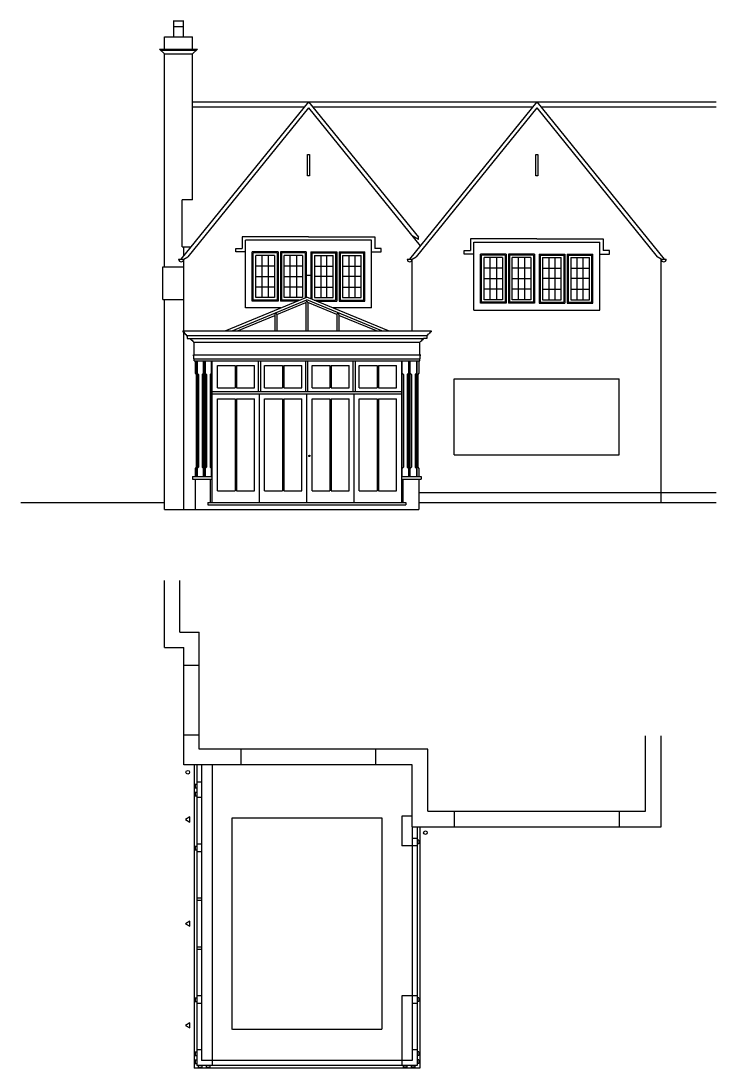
# Model space of a CAD drawing. Header units: millimetres. Extents: x -38686 to 870903, y -23218 to 232707.
# Drawn here: x 75978 to 89443, y -21615 to -1333 of the extents above; entities that cross this region are included whole.
import ezdxf

# ---------------------------------------------------------------- set-up
doc = ezdxf.new("R2010")
doc.units = ezdxf.units.MM
doc.header["$LTSCALE"] = 10
doc.linetypes.add('DASHED', pattern=[19.05, 12.7, -6.35])
for name, color, linetype in [('40 - Detail Outline', 142, 'Continuous'), ('Map', 7, 'Continuous'), ('Orangery', 251, 'Continuous')]:
    doc.layers.add(name, color=color, linetype=linetype)

msp = doc.modelspace()

# ---------------------------------------------------------------- linework, layer by layer
at = {"layer": '40 - Detail Outline', "color": 143, "ltscale": 10, "true_color": 0x7aafdf}
for p, q in [((79111.478, -7338.732), (83924.478, -7338.732)), ((79181.478, -7423.732), (83854.478, -7423.732)), ((79262.478, -7481.732), (83773.478, -7481.732)), ((79332.478, -7556.732), (83703.478, -7556.732))]:
    msp.add_line(p, q, dxfattribs=at)
at = {"layer": '40 - Detail Outline', "color": 143, "linetype": 'Continuous', "true_color": 0x7aafdf}
for points in [[(79111.478, -7338.732), (79111.478, -7353.732, -0.335124978), (79146.478, -7381.232, 0.269594859), (79181.478, -7408.732), (79181.478, -7423.732, -0.414213562), (79196.478, -7438.732), (79196.478, -7481.732), (79262.478, -7481.732, 0.414213562), (79299.478, -7518.732), (79299.478, -7533.732, -0.414213562), (79322.478, -7556.732), (79332.478, -7556.732)], [(83924.478, -7338.732), (83924.478, -7353.732, 0.335124978), (83889.478, -7381.232, -0.269594859), (83854.478, -7408.732), (83854.478, -7423.732, 0.414213562), (83839.478, -7438.732), (83839.478, -7481.732), (83773.478, -7481.732, -0.414213562), (83736.478, -7518.732), (83736.478, -7533.732, 0.414213562), (83713.478, -7556.732), (83703.478, -7556.732)]]:
    msp.add_lwpolyline(points, format="xyb", dxfattribs=at)
at = {"layer": '40 - Detail Outline', "color": 143, "ltscale": 10, "true_color": 0x7aafdf}
for points in [[(79332.478, -7913.732), (79332.478, -7878.732), (79324.478, -7878.732), (79324.478, -7821.483, 0.414213562), (79318.478, -7815.483), (79318.478, -7802.483), (79332.476, -7798.732), (79332.478, -7556.732)], [(83703.478, -7913.732), (83703.478, -7878.732), (83711.478, -7878.732), (83711.478, -7821.483, -0.414213562), (83717.478, -7815.483), (83717.478, -7802.483), (83703.48, -7798.732), (83703.478, -7556.732)]]:
    msp.add_lwpolyline(points, format="xyb", dxfattribs=at)
for points in [[(79318.478, -7802.483), (83717.478, -7802.483)], [(79332.478, -7878.732), (83703.478, -7878.732)]]:
    msp.add_lwpolyline(points, dxfattribs=at)
at = {"layer": 'Map', "color": 143, "ltscale": 10, "true_color": 0x7aafdf}
for p, q in [((78924.677, -1333.452), (79133.287, -1333.452)), ((78939.677, -1640.152), (78939.677, -1333.452)), ((79118.287, -1333.452), (79118.287, -1640.152)), ((78939.677, -1438.095), (79118.287, -1438.095)), ((78757.478, -1640.152), (79300.486, -1640.152)), ((78757.478, -1878.205), (78757.478, -1640.152)), ((79300.486, -1878.205), (79300.486, -1640.152)), ((78662.939, -1878.205), (79395.024, -1878.205)), ((78757.478, -1972.744), (78662.939, -1878.205)), ((78687.205, -1902.471), (79370.759, -1902.471)), ((78757.478, -1972.744), (79300.486, -1972.744)), ((78757.478, -6099.081), (78757.478, -1972.744)), ((79300.486, -1972.744), (79395.024, -1878.205)), ((79300.486, -4799.084), (79300.486, -1972.744)), ((81549.478, -2898.464), (79076.481, -5947.732)), ((81549.478, -3017.509), (79210.122, -5901.994)), ((79300.486, -2898.464), (89443.417, -2898.464)), ((79300.486, -2998.464), (81471.492, -2998.464)), ((81549.478, -2898.464), (83677.84, -5522.788)), ((81549.478, -3017.509), (83714.405, -5686.919)), ((81627.464, -2998.464), (85891.718, -2998.464)), ((85969.478, -2898.464), (83503.481, -5947.732)), ((85969.478, -3017.977), (83637.122, -5901.994)), ((85969.478, -2898.464), (88435.475, -5947.732)), ((85969.478, -3017.977), (88301.834, -5901.994)), ((86047.238, -2998.464), (89443.417, -2998.464)), ((79102.478, -5706.504), (79102.478, -4799.084)), ((79300.486, -4799.084), (79102.478, -4799.084)), ((80264.478, -5512.732), (80264.478, -5742.732)), ((81549.478, -5512.732), (80264.478, -5512.732)), ((82769.478, -5577.732), (80329.478, -5577.732)), ((80329.478, -6892.732), (80329.478, -5577.732)), ((81549.478, -5512.732), (82834.478, -5512.732)), ((82769.478, -6892.732), (82769.478, -5577.732)), ((82834.478, -5512.732), (82834.478, -5742.732)), ((83677.593, -5565.467), (83559.478, -5495.89)), ((83677.593, -5565.467), (83677.84, -5522.788)), ((85969.478, -5552.732), (84684.478, -5552.732)), ((84684.478, -5552.732), (84684.478, -5782.732)), ((84749.478, -5617.732), (87189.478, -5617.732)), ((84749.478, -6932.732), (84749.478, -5617.732)), ((85969.478, -5552.732), (87254.478, -5552.732)), ((87189.478, -6932.732), (87189.478, -5617.732)), ((87254.478, -5552.732), (87254.478, -5782.732)), ((79102.478, -5706.504), (79272.12, -5706.504)), ((79132.478, -5878.686), (79132.478, -5706.504)), ((80141.767, -5807.732), (80141.767, -5742.732)), ((80141.767, -5742.732), (80264.478, -5742.732)), ((80329.478, -5807.732), (80141.767, -5807.732)), ((80459.478, -6762.732), (80459.478, -5807.732)), ((80959.478, -5807.732), (80459.478, -5807.732)), ((80479.478, -6742.732), (80479.478, -5827.732)), ((80939.478, -5827.732), (80479.478, -5827.732)), ((80889.478, -5877.732), (80529.478, -5877.732)), ((80529.478, -6692.732), (80529.478, -5877.732)), ((80649.478, -6692.732), (80649.478, -5877.732)), ((80769.478, -5877.732), (80769.478, -6692.732)), ((80889.478, -5877.732), (80889.478, -6692.732)), ((80939.478, -5827.732), (80939.478, -6742.732)), ((80959.478, -5807.732), (80959.478, -6762.732)), ((81004.478, -5807.732), (81004.478, -6762.732)), ((81504.478, -5807.732), (81004.478, -5807.732)), ((81484.478, -5827.732), (81024.478, -5827.732)), ((81024.478, -5827.732), (81024.478, -6742.732)), ((81434.478, -5877.732), (81074.478, -5877.732)), ((81074.478, -6692.732), (81074.478, -5877.732)), ((81194.478, -6692.732), (81194.478, -5877.732)), ((81314.478, -5877.732), (81314.478, -6692.732)), ((81434.478, -5877.732), (81434.478, -6692.732)), ((81484.478, -5827.732), (81484.478, -6697.878)), ((81504.478, -5807.732), (81504.478, -6689.594)), ((81594.478, -5807.732), (82094.478, -5807.732)), ((81594.478, -5807.732), (81594.478, -6715.69)), ((81614.478, -5827.732), (82074.478, -5827.732)), ((81614.478, -5827.732), (81614.478, -6723.974)), ((81664.478, -5877.732), (82024.478, -5877.732)), ((81664.478, -5877.732), (81664.478, -6692.732)), ((81784.478, -5877.732), (81784.478, -6692.732)), ((81904.478, -6692.732), (81904.478, -5877.732)), ((82024.478, -6692.732), (82024.478, -5877.732)), ((82074.478, -5827.732), (82074.478, -6742.732)), ((82094.478, -5807.732), (82094.478, -6762.732)), ((82139.478, -5807.732), (82639.478, -5807.732)), ((82139.478, -5807.732), (82139.478, -6762.732)), ((82159.478, -5827.732), (82619.478, -5827.732)), ((82159.478, -5827.732), (82159.478, -6742.732)), ((82209.478, -5877.732), (82569.478, -5877.732)), ((82209.478, -5877.732), (82209.478, -6692.732)), ((82329.478, -5877.732), (82329.478, -6692.732)), ((82449.478, -6692.732), (82449.478, -5877.732)), ((82569.478, -6692.732), (82569.478, -5877.732)), ((82619.478, -6742.732), (82619.478, -5827.732)), ((82639.478, -6762.732), (82639.478, -5807.732)), ((82769.478, -5807.732), (82957.189, -5807.732)), ((82957.189, -5742.732), (82834.478, -5742.732)), ((82957.189, -5807.732), (82957.189, -5742.732)), ((84561.767, -5847.732), (84561.767, -5782.732)), ((84561.767, -5782.732), (84684.478, -5782.732)), ((84749.478, -5847.732), (84561.767, -5847.732)), ((85379.478, -5847.732), (84879.478, -5847.732)), ((84879.478, -6802.732), (84879.478, -5847.732)), ((85359.478, -5867.732), (84899.478, -5867.732)), ((84899.478, -6782.732), (84899.478, -5867.732)), ((85359.478, -5867.732), (85359.478, -6782.732)), ((85379.478, -5847.732), (85379.478, -6802.732)), ((85924.478, -5847.732), (85424.478, -5847.732)), ((85424.478, -5847.732), (85424.478, -6802.732)), ((85904.478, -5867.732), (85444.478, -5867.732)), ((85444.478, -5867.732), (85444.478, -6782.732)), ((85904.478, -5867.732), (85904.478, -6782.732)), ((85924.478, -5847.732), (85924.478, -6802.732)), ((86014.478, -5847.732), (86514.478, -5847.732)), ((86014.478, -5847.732), (86014.478, -6802.732)), ((86034.478, -5867.732), (86494.478, -5867.732)), ((86034.478, -5867.732), (86034.478, -6782.732)), ((86494.478, -5867.732), (86494.478, -6782.732)), ((86514.478, -5847.732), (86514.478, -6802.732)), ((86559.478, -5847.732), (87059.478, -5847.732)), ((86559.478, -5847.732), (86559.478, -6802.732)), ((86579.478, -5867.732), (87039.478, -5867.732)), ((86579.478, -5867.732), (86579.478, -6782.732)), ((87039.478, -6782.732), (87039.478, -5867.732)), ((87059.478, -6802.732), (87059.478, -5847.732)), ((87189.478, -5847.732), (87377.189, -5847.732)), ((87377.189, -5782.732), (87254.478, -5782.732)), ((87377.189, -5847.732), (87377.189, -5782.732)), ((79032.478, -5947.732), (79132.478, -5947.732)), ((79132.478, -5947.732), (79210.122, -5901.994)), ((79132.478, -7338.732), (79132.478, -5947.732)), ((80889.478, -6081.482), (80529.478, -6081.482)), ((81434.478, -6081.482), (81074.478, -6081.482)), ((81664.478, -6081.482), (82024.478, -6081.482)), ((82209.478, -6081.482), (82569.478, -6081.482)), ((83459.478, -5947.732), (83559.478, -5947.732)), ((83559.478, -5947.732), (83637.122, -5901.994)), ((83559.478, -7338.732), (83559.478, -5947.732)), ((85309.478, -5917.732), (84949.478, -5917.732)), ((84949.478, -6732.732), (84949.478, -5917.732)), ((85069.478, -6732.732), (85069.478, -5917.732)), ((85189.478, -5917.732), (85189.478, -6732.732)), ((85309.478, -5917.732), (85309.478, -6732.732)), ((85854.478, -5917.732), (85494.478, -5917.732)), ((85494.478, -6732.732), (85494.478, -5917.732)), ((85614.478, -6732.732), (85614.478, -5917.732)), ((85734.478, -5917.732), (85734.478, -6732.732)), ((85854.478, -5917.732), (85854.478, -6732.732)), ((86084.478, -5917.732), (86444.478, -5917.732)), ((86084.478, -5917.732), (86084.478, -6732.732)), ((86204.478, -5917.732), (86204.478, -6732.732)), ((86324.478, -6732.732), (86324.478, -5917.732)), ((86444.478, -6732.732), (86444.478, -5917.732)), ((86629.478, -5917.732), (86989.478, -5917.732)), ((86629.478, -5917.732), (86629.478, -6732.732)), ((86749.478, -5917.732), (86749.478, -6732.732)), ((86869.478, -6732.732), (86869.478, -5917.732)), ((86989.478, -6732.732), (86989.478, -5917.732)), ((88379.478, -5947.732), (88301.834, -5901.994)), ((88379.478, -10657.732), (88379.478, -5947.732)), ((88379.478, -5947.732), (88479.478, -5947.732)), ((78727.478, -6099.081), (79132.478, -6099.081)), ((78727.478, -6727.732), (78727.478, -6099.081)), ((80529.478, -6285.232), (80889.478, -6285.232)), ((81074.478, -6285.232), (81434.478, -6285.232)), ((82024.478, -6285.232), (81664.478, -6285.232)), ((82569.478, -6285.232), (82209.478, -6285.232)), ((85309.478, -6121.482), (84949.478, -6121.482)), ((85854.478, -6121.482), (85494.478, -6121.482)), ((86084.478, -6121.482), (86444.478, -6121.482)), ((86629.478, -6121.482), (86989.478, -6121.482)), ((80889.478, -6488.982), (80529.478, -6488.982)), ((81434.478, -6488.982), (81074.478, -6488.982)), ((81664.478, -6488.982), (82024.478, -6488.982)), ((82209.478, -6488.982), (82569.478, -6488.982)), ((84949.478, -6325.232), (85309.478, -6325.232)), ((85494.478, -6325.232), (85854.478, -6325.232)), ((86444.478, -6325.232), (86084.478, -6325.232)), ((86989.478, -6325.232), (86629.478, -6325.232)), ((79937.322, -7338.732), (81517.978, -6684.002)), ((80889.478, -6692.732), (80529.478, -6692.732)), ((81434.478, -6692.732), (81074.478, -6692.732)), ((83098.634, -7338.732), (81517.978, -6684.002)), ((81664.478, -6692.732), (82024.478, -6692.732)), ((82209.478, -6692.732), (82569.478, -6692.732)), ((85309.478, -6528.982), (84949.478, -6528.982)), ((85854.478, -6528.982), (85494.478, -6528.982)), ((86084.478, -6528.982), (86444.478, -6528.982)), ((86629.478, -6528.982), (86989.478, -6528.982)), ((78727.478, -6727.732), (79132.478, -6727.732)), ((78757.478, -10797.732), (78757.478, -6727.732)), ((80067.978, -7338.732), (81517.978, -6738.122)), ((81014.061, -6892.732), (80329.478, -6892.732)), ((80959.478, -6762.732), (80459.478, -6762.732)), ((80939.478, -6742.732), (80479.478, -6742.732)), ((80936.978, -7022.076), (81498.978, -6789.288)), ((81327.909, -6762.732), (81004.478, -6762.732)), ((81376.193, -6742.732), (81024.478, -6742.732)), ((81498.978, -6789.288), (81498.978, -7338.732)), ((82967.978, -7338.732), (81517.978, -6738.122)), ((81536.978, -6789.288), (81536.978, -7338.732)), ((82098.978, -7022.076), (81536.978, -6789.288)), ((81659.763, -6742.732), (82074.478, -6742.732)), ((81708.047, -6762.732), (82094.478, -6762.732)), ((82769.478, -6892.732), (82021.895, -6892.732)), ((82139.478, -6762.732), (82639.478, -6762.732)), ((82159.478, -6742.732), (82619.478, -6742.732)), ((85379.478, -6802.732), (84879.478, -6802.732)), ((85359.478, -6782.732), (84899.478, -6782.732)), ((85309.478, -6732.732), (84949.478, -6732.732)), ((85924.478, -6802.732), (85424.478, -6802.732)), ((85904.478, -6782.732), (85444.478, -6782.732)), ((85854.478, -6732.732), (85494.478, -6732.732)), ((86014.478, -6802.732), (86514.478, -6802.732)), ((86034.478, -6782.732), (86494.478, -6782.732)), ((86084.478, -6732.732), (86444.478, -6732.732)), ((86559.478, -6802.732), (87059.478, -6802.732)), ((86579.478, -6782.732), (87039.478, -6782.732)), ((86629.478, -6732.732), (86989.478, -6732.732)), ((80172.503, -7338.732), (80898.978, -7037.816)), ((80898.978, -7022.076), (80898.978, -7338.732)), ((80936.978, -7022.076), (80936.978, -7338.732)), ((82098.978, -7022.076), (82098.978, -7338.732)), ((82136.978, -7022.076), (82136.978, -7338.732)), ((82863.453, -7338.732), (82136.978, -7037.816)), ((84749.478, -6932.732), (87189.478, -6932.732)), ((79132.478, -10797.732), (79132.478, -7360.78)), ((79382.478, -10157.732), (79382.478, -7913.732)), ((79682.478, -10657.732), (79682.478, -7913.732)), ((79782.478, -8438.732), (79782.478, -8008.732)), ((80130.478, -8008.732), (80130.478, -8438.732)), ((80156.478, -8008.732), (80156.478, -8438.732)), ((80504.478, -8438.732), (80504.478, -8008.732)), ((80578.978, -8513.732), (80578.978, -7913.732)), ((80622.978, -8513.732), (80622.978, -7913.732)), ((80697.478, -8438.732), (80697.478, -8008.732)), ((81045.478, -8008.732), (81045.478, -8438.732)), ((81071.478, -8008.732), (81071.478, -8438.732)), ((81419.478, -8438.732), (81419.478, -8008.732)), ((81493.978, -8513.732), (81493.978, -7913.732)), ((81537.978, -8513.732), (81537.978, -7913.732)), ((81616.478, -8438.732), (81616.478, -8008.732)), ((81964.478, -8008.732), (81964.478, -8438.732)), ((81990.478, -8008.732), (81990.478, -8438.732)), ((82338.478, -8438.732), (82338.478, -8008.732)), ((82412.978, -8513.732), (82412.978, -7913.732)), ((82456.978, -8513.732), (82456.978, -7913.732)), ((82531.478, -8438.732), (82531.478, -8008.732)), ((82879.478, -8008.732), (82879.478, -8438.732)), ((82905.478, -8008.732), (82905.478, -8438.732)), ((83253.478, -8438.732), (83253.478, -8008.732)), ((83353.478, -10657.732), (83353.478, -7913.732)), ((83653.478, -10157.732), (83653.478, -7913.732)), ((84369.478, -8267.732), (87569.478, -8267.732)), ((84369.478, -9737.732), (84369.478, -8267.732)), ((87569.478, -9737.732), (87569.478, -8267.732)), ((79782.478, -10432.732), (79782.478, -8652.732)), ((80130.478, -8652.732), (80130.478, -10432.732)), ((80156.478, -8652.732), (80156.478, -10432.732)), ((80504.478, -10432.732), (80504.478, -8652.732)), ((80600.978, -10657.732), (80600.978, -8557.732)), ((80697.478, -10432.732), (80697.478, -8652.732)), ((81045.478, -8652.732), (81045.478, -10432.732)), ((81071.478, -8652.732), (81071.478, -10432.732)), ((81419.478, -10432.732), (81419.478, -8652.732)), ((81517.978, -10657.732), (81517.978, -8557.732)), ((81616.478, -10432.732), (81616.478, -8652.732)), ((81964.478, -8652.732), (81964.478, -10432.732)), ((81990.478, -8652.732), (81990.478, -10432.732)), ((82338.478, -10432.732), (82338.478, -8652.732)), ((82434.978, -10657.732), (82434.978, -8557.732)), ((82531.478, -10432.732), (82531.478, -8652.732)), ((82879.478, -8652.732), (82879.478, -10432.732)), ((82905.478, -8652.732), (82905.478, -10432.732)), ((83253.478, -10432.732), (83253.478, -8652.732)), ((84369.478, -9737.732), (87569.478, -9737.732)), ((79302.478, -10157.732), (79302.478, -10207.732)), ((79352.478, -10207.732), (79352.478, -10797.732)), ((79650.478, -10657.732), (79650.478, -10207.732)), ((83385.478, -10657.732), (83385.478, -10207.732)), ((83683.478, -10207.732), (83683.478, -10797.732)), ((83733.478, -10157.732), (83733.478, -10207.732)), ((75978.02, -10657.732), (78757.478, -10657.732)), ((79600.478, -10657.732), (79600.478, -10707.732)), ((83435.478, -10657.732), (83435.478, -10707.732)), ((83683.478, -10657.732), (89443.417, -10657.732)), ((78757.478, -13470.8), (78757.478, -12168.912)), ((79057.478, -13170.8), (79057.478, -12168.912)), ((79057.478, -13170.8), (79432.478, -13170.8)), ((79432.478, -15440.8), (79432.478, -13170.8)), ((78757.478, -13470.8), (79132.478, -13470.8)), ((79132.478, -15740.8), (79132.478, -13470.8)), ((79132.478, -13810.8), (79432.478, -13810.8)), ((79132.478, -15160.8), (79432.478, -15160.8)), ((88079.478, -16640.8), (88079.478, -15176.943)), ((88379.478, -16940.8), (88379.478, -15176.943)), ((83859.478, -15440.8), (79432.478, -15440.8)), ((80244.478, -15740.8), (80244.478, -15440.8)), ((82854.478, -15740.8), (82854.478, -15440.8)), ((83859.478, -16640.8), (83859.478, -15440.8)), ((83559.478, -15740.8), (79132.478, -15740.8)), ((79332.478, -15740.8), (79332.478, -21614.8)), ((79382.478, -15740.8), (79382.478, -21564.8)), ((79476.478, -15740.8), (79476.478, -21470.8)), ((79682.478, -15740.8), (79682.478, -21564.8)), ((83559.478, -16940.8), (83559.478, -15740.8)), ((79352.478, -16114.281), (79382.478, -16114.281)), ((79352.478, -16114.281), (79352.478, -16184.318)), ((79352.478, -16184.318), (79382.478, -16184.318)), ((79476.478, -16076.8), (79382.478, -16076.8)), ((79352.478, -16269.281), (79382.478, -16269.281)), ((79352.478, -16269.281), (79352.478, -16339.318)), ((79352.478, -16339.318), (79382.478, -16339.318)), ((79476.478, -16376.8), (79382.478, -16376.8)), ((83353.478, -16734.8), (83353.478, -17310.8)), ((83559.478, -16734.8), (83353.478, -16734.8)), ((83859.478, -16640.8), (88079.478, -16640.8)), ((84369.478, -16640.8), (84369.478, -16940.8)), ((87569.478, -16640.8), (87569.478, -16940.8)), ((83559.478, -16940.8), (88379.478, -16940.8)), ((83559.478, -16940.8), (83559.478, -21470.8)), ((83653.478, -16940.8), (83653.478, -21564.8)), ((83703.478, -16940.8), (83703.478, -21614.8)), ((83653.478, -17165.8), (83559.478, -17165.8)), ((83683.478, -17203.281), (83653.478, -17203.281)), ((83683.478, -17203.281), (83683.478, -17273.318)), ((79352.478, -17316.281), (79382.478, -17316.281)), ((79352.478, -17316.281), (79352.478, -17386.318)), ((79352.478, -17386.318), (79382.478, -17386.318)), ((79476.478, -17278.8), (79382.478, -17278.8)), ((79476.478, -17423.8), (79382.478, -17423.8)), ((83653.478, -17310.8), (83353.478, -17310.8)), ((83683.478, -17273.318), (83653.478, -17273.318)), ((79476.478, -18325.8), (79382.478, -18325.8)), ((79476.478, -18369.8), (79382.478, -18369.8)), ((79476.478, -19271.8), (79382.478, -19271.8)), ((79476.478, -19315.8), (79382.478, -19315.8)), ((79352.478, -20255.281), (79382.478, -20255.281)), ((79352.478, -20255.281), (79352.478, -20325.318)), ((79476.478, -20217.8), (79382.478, -20217.8)), ((83653.478, -20217.8), (83353.478, -20217.8)), ((83353.478, -20217.8), (83353.478, -21564.8)), ((83683.478, -20255.281), (83653.478, -20255.281)), ((83683.478, -20255.281), (83683.478, -20325.318)), ((79352.478, -20325.318), (79382.478, -20325.318)), ((79476.478, -20362.8), (79382.478, -20362.8)), ((83653.478, -20362.8), (83559.478, -20362.8)), ((83683.478, -20325.318), (83653.478, -20325.318)), ((79476.478, -21264.8), (79382.478, -21264.8)), ((83653.478, -21264.8), (83559.478, -21264.8)), ((79352.478, -21302.281), (79382.478, -21302.281)), ((79352.478, -21302.281), (79352.478, -21372.318)), ((79352.478, -21372.318), (79382.478, -21372.318)), ((79352.478, -21457.281), (79382.478, -21457.281)), ((79352.478, -21457.281), (79352.478, -21527.318)), ((83559.478, -21470.8), (79476.478, -21470.8)), ((83683.478, -21302.281), (83653.478, -21302.281)), ((83683.478, -21372.318), (83653.478, -21372.318)), ((83683.478, -21457.281), (83653.478, -21457.281)), ((83683.478, -21302.281), (83683.478, -21372.318)), ((83683.478, -21457.281), (83683.478, -21527.318)), ((83703.478, -21614.8), (79332.478, -21614.8)), ((79352.478, -21527.318), (79382.478, -21527.318)), ((83653.478, -21564.8), (79382.478, -21564.8)), ((79419.959, -21594.8), (79419.959, -21564.8)), ((79419.959, -21594.8), (79489.997, -21594.8)), ((79489.997, -21594.8), (79489.997, -21564.8)), ((79574.959, -21594.8), (79574.959, -21564.8)), ((79574.959, -21594.8), (79644.997, -21594.8)), ((79644.997, -21594.8), (79644.997, -21564.8)), ((83390.959, -21594.8), (83390.959, -21564.8)), ((83460.997, -21594.8), (83390.959, -21594.8)), ((83460.997, -21594.8), (83460.997, -21564.8)), ((83545.959, -21594.8), (83545.959, -21564.8)), ((83615.997, -21594.8), (83545.959, -21594.8)), ((83615.997, -21594.8), (83615.997, -21564.8)), ((83683.478, -21527.318), (83653.478, -21527.318))]:
    msp.add_line(p, q, dxfattribs=at)
at = {"layer": 'Map', "color": 2, "ltscale": 10}
for p, q in [((81594.478, -6261.711), (81504.478, -6261.711)), ((81498.978, -7338.732), (81536.978, -7338.732))]:
    msp.add_line(p, q, dxfattribs=at)
at = {"layer": 'Map', "color": 143, "linetype": 'Continuous', "ltscale": 0.1, "true_color": 0x7aafdf}
for p, q in [((79332.478, -7913.732), (83703.478, -7913.732)), ((79782.478, -8008.732), (80130.478, -8008.732)), ((80156.478, -8008.732), (80504.478, -8008.732)), ((80697.478, -8008.732), (81045.478, -8008.732)), ((81071.478, -8008.732), (81419.478, -8008.732)), ((81616.478, -8008.732), (81964.478, -8008.732)), ((81990.478, -8008.732), (82338.478, -8008.732)), ((82531.478, -8008.732), (82879.478, -8008.732)), ((82905.478, -8008.732), (83253.478, -8008.732)), ((79682.478, -8513.732), (83353.478, -8513.732)), ((79782.478, -8438.732), (80130.478, -8438.732)), ((80156.478, -8438.732), (80504.478, -8438.732)), ((80697.478, -8438.732), (81045.478, -8438.732)), ((81071.478, -8438.732), (81419.478, -8438.732)), ((81616.478, -8438.732), (81964.478, -8438.732)), ((81990.478, -8438.732), (82338.478, -8438.732)), ((82531.478, -8438.732), (82879.478, -8438.732)), ((82905.478, -8438.732), (83253.478, -8438.732)), ((79682.478, -8557.732), (83353.478, -8557.732)), ((79782.478, -8652.732), (80130.478, -8652.732)), ((80156.478, -8652.732), (80504.478, -8652.732)), ((80697.478, -8652.732), (81045.478, -8652.732)), ((81071.478, -8652.732), (81419.478, -8652.732)), ((81616.478, -8652.732), (81964.478, -8652.732)), ((81990.478, -8652.732), (82338.478, -8652.732)), ((82531.478, -8652.732), (82879.478, -8652.732)), ((82905.478, -8652.732), (83253.478, -8652.732)), ((79302.478, -10157.732), (79682.478, -10157.732)), ((79302.478, -10207.732), (79682.478, -10207.732)), ((83353.478, -10157.732), (83733.478, -10157.732)), ((83353.478, -10207.732), (83733.478, -10207.732)), ((79782.478, -10432.732), (80130.478, -10432.732)), ((80156.478, -10432.732), (80504.478, -10432.732)), ((80697.478, -10432.732), (81045.478, -10432.732)), ((81071.478, -10432.732), (81419.478, -10432.732)), ((81616.478, -10432.732), (81964.478, -10432.732)), ((81990.478, -10432.732), (82338.478, -10432.732)), ((82531.478, -10432.732), (82879.478, -10432.732)), ((82905.478, -10432.732), (83253.478, -10432.732)), ((79600.478, -10657.732), (83435.478, -10657.732)), ((79600.478, -10707.732), (83435.478, -10707.732)), ((78757.478, -10797.732), (83683.478, -10797.732))]:
    msp.add_line(p, q, dxfattribs=at)
at = {"layer": 'Map', "color": 143, "linetype": 'DASHED', "ltscale": 0.1, "true_color": 0x7aafdf}
msp.add_line((83683.478, -10467.732), (89443.417, -10467.732), dxfattribs=at)
at = {"layer": 'Map', "color": 143, "ltscale": 10, "true_color": 0x7aafdf}
for points in [[(81529.542, -3917.237), (81569.414, -3917.237), (81569.414, -4332.299), (81529.542, -4332.299)], [(85949.542, -3917.705), (85989.414, -3917.705), (85989.414, -4332.767), (85949.542, -4332.767)], [(79163.922, -16801.57), (79249.762, -16851.129), (79249.762, -16752.011)], [(79163.922, -18819.241), (79249.762, -18868.8), (79249.762, -18769.681)], [(79163.922, -20787.436), (79249.762, -20836.996), (79249.762, -20737.877)]]:
    msp.add_lwpolyline(points, close=True, dxfattribs=at)
at = {"layer": 'Map', "color": 143, "linetype": 'DASHED', "ltscale": 0.1, "true_color": 0x7aafdf}
msp.add_lwpolyline([(80067.978, -16770.8), (82967.978, -16770.8), (82967.978, -20870.8), (80067.978, -20870.8)], close=True, dxfattribs=at)
at = {"layer": 'Map', "color": 143, "ltscale": 10, "true_color": 0x7aafdf}
for centre, radius in [((81567.228, -9757.732), 14.457), ((79209.871, -15885.707), 35), ((83813.121, -17055.623), 35)]:
    msp.add_circle(centre, radius, dxfattribs=at)
for centre, radius, start, end in [((79082.478, -5947.732), 50, 180, 0), ((83509.478, -5947.732), 50, 180, 0), ((88429.478, -5947.732), 50, 180, 0), ((81517.978, -6789.288), 19, 0, 180), ((80917.978, -7022.076), 19, 0, 180), ((82117.978, -7022.076), 19, 0, 180)]:
    msp.add_arc(centre, radius, start, end, dxfattribs=at)
at = {"layer": 'Orangery', "color": 143, "linetype": 'Continuous', "ltscale": 2, "true_color": 0x7aafdf}
for p, q in [((79527.478, -10157.732), (79527.478, -7913.732)), ((79537.478, -10157.732), (79537.478, -7913.732)), ((83498.478, -10157.732), (83498.478, -7913.732)), ((83508.478, -10157.732), (83508.478, -7913.732))]:
    msp.add_line(p, q, dxfattribs=at)
at = {"layer": 'Orangery', "color": 143, "ltscale": 10, "true_color": 0x7aafdf, "transparency": 33554585}
for points in [[(79352.478, -7913.732), (79352.478, -8153.387)], [(79394.959, -7913.732), (79394.959, -10157.732)], [(79514.997, -10157.732), (79514.997, -7913.732)], [(79549.959, -7913.732), (79549.959, -10157.732)], [(79669.997, -10157.732), (79669.997, -7913.732)], [(83365.959, -10157.732), (83365.959, -7913.732)], [(83485.997, -7913.732), (83485.997, -10157.732)], [(83520.959, -10157.732), (83520.959, -7913.732)], [(83640.997, -7913.732), (83640.997, -10157.732)], [(83683.478, -7913.732), (83683.478, -8153.387)], [(79352.478, -10002.93), (79352.478, -10157.732)], [(83683.478, -10002.93), (83683.478, -10157.732)]]:
    msp.add_lwpolyline(points, dxfattribs=at)
at = {"layer": 'Orangery', "color": 143, "ltscale": 10, "true_color": 0x7aafdf, "transparency": 33554636}
for points in [[(79352.478, -8153.387), (79371.948, -8178.387), (79371.948, -9977.93), (79352.478, -10002.93)], [(79394.959, -8153.387), (79419.959, -8178.387), (79419.959, -9977.93), (79394.959, -10002.93)], [(79514.997, -8153.387), (79489.997, -8178.387), (79489.997, -9977.93), (79514.997, -10002.93)], [(79549.959, -8153.387), (79574.959, -8178.387), (79574.959, -9977.93), (79549.959, -10002.93)], [(79669.997, -8153.387), (79644.997, -8178.387), (79644.997, -9977.93), (79669.997, -10002.93)], [(83365.959, -8153.387), (83390.959, -8178.387), (83390.959, -9977.93), (83365.959, -10002.93)], [(83485.997, -8153.387), (83460.997, -8178.387), (83460.997, -9977.93), (83485.997, -10002.93)], [(83520.959, -8153.387), (83545.959, -8178.387), (83545.959, -9977.93), (83520.959, -10002.93)], [(83640.997, -8153.387), (83615.997, -8178.387), (83615.997, -9977.93), (83640.997, -10002.93)], [(83683.478, -8153.387), (83664.007, -8178.387), (83664.007, -9977.93), (83683.478, -10002.93)]]:
    msp.add_lwpolyline(points, dxfattribs=at)

doc.saveas('drawing.dxf')
